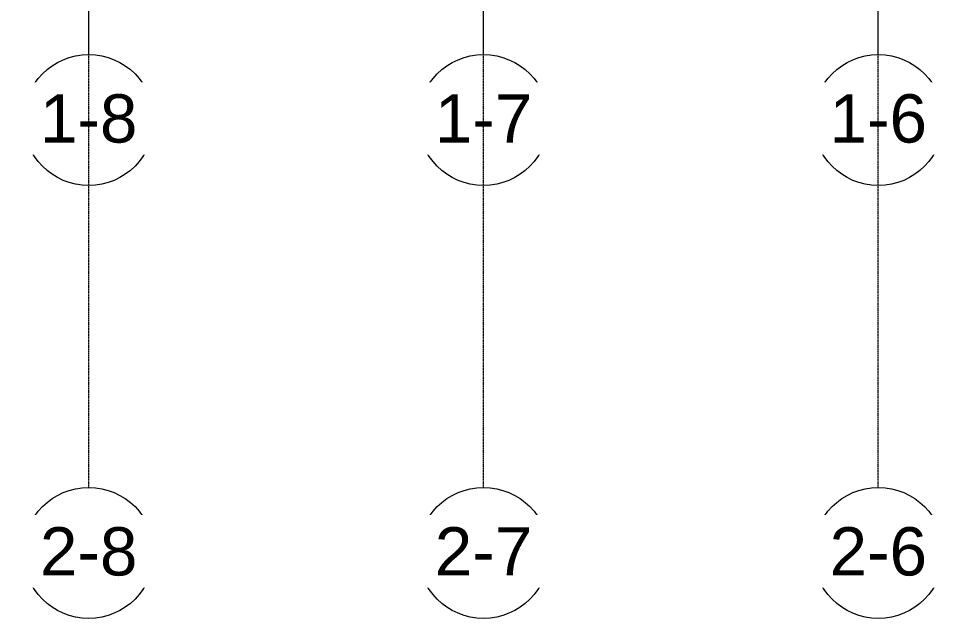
# Model space of a CAD drawing. Header units: inches. Extents: x 25369 to 33161, y -23509 to -20274.
# Drawn here: x 30122 to 30803, y -23509 to -23069 of the extents above; entities that cross this region are included whole.
import ezdxf

# ---------------------------------------------------------------- set-up
doc = ezdxf.new("R2010")
doc.units = ezdxf.units.IN
doc.header["$MEASUREMENT"] = 0
doc.linetypes.add('Grid Line 1_2_', pattern=[0.875, 0.5, -0.125, 0.125, -0.125])
doc.layers.add('S-GRID', color=1, linetype='Continuous', lineweight=9)
doc.layers.add('S-GRID-IDEN', color=1, linetype='Continuous', lineweight=9)
doc.styles.add('Arial', font='arial.ttf', dxfattribs={"height": 35.407186})

# ---------------------------------------------------------------- blocks, each defined once
blk = doc.blocks.new('Grid - Grid Head - Circle-14747-Overall Floor Plan')
at = {"layer": 'S-GRID-IDEN'}
blk.add_circle((0, 0), 0.25, dxfattribs=at)

msp = doc.modelspace()

# ---------------------------------------------------------------- linework, layer by layer
at = {"layer": 'S-GRID', "linetype": 'Grid Line 1_2_'}
for p, q in [((30173.02, -23095.8), (30173.02, -20550.05)), ((30462.52, -23095.8), (30462.52, -20550.05)), ((30752.02, -23095.8), (30752.02, -20550.05))]:
    msp.add_line(p, q, dxfattribs=at)

# ---------------------------------------------------------------- block references
at = {"layer": 'S-GRID-IDEN', "xscale": 191.9999999999999, "yscale": 191.9999999999999, "zscale": 191.9999999999999}
for p in [(30173.02, -23143.8), (30462.52, -23143.8), (30752.02, -23143.8), (30173.02, -23461.24), (30462.52, -23461.24), (30752.02, -23461.24)]:
    msp.add_blockref('Grid - Grid Head - Circle-14747-Overall Floor Plan', p, dxfattribs=at)

# ---------------------------------------------------------------- next in the draw order: texts
at = {"layer": 'S-GRID-IDEN', "char_height": 35.407, "width": 85.104, "attachment_point": 2, "line_spacing_factor": 0.938532, "style": 'Arial', "bg_fill": 3, "box_fill_scale": 1.25, "bg_fill_color": 0, "bg_fill_transparency": 0}
for s, insert in [('1-8', (30173.01, -23124.93)), ('1-7', (30462.51, -23124.93)), ('1-6', (30752.01, -23124.93)), ('2-8', (30173.01, -23442.37)), ('2-7', (30462.51, -23442.37)), ('2-6', (30752.01, -23442.37))]:
    msp.add_mtext(s, dxfattribs=dict(at, insert=insert))

# ---------------------------------------------------------------- next in the draw order: linework, layer by layer
at = {"layer": 'S-GRID', "linetype": 'Grid Line 1_2_'}
for p, q in [((30173.02, -23413.24), (30173.02, -20902.43)), ((30462.52, -23413.24), (30462.52, -20902.43)), ((30752.02, -23413.24), (30752.02, -20902.43))]:
    msp.add_line(p, q, dxfattribs=at)

doc.saveas('drawing.dxf')
